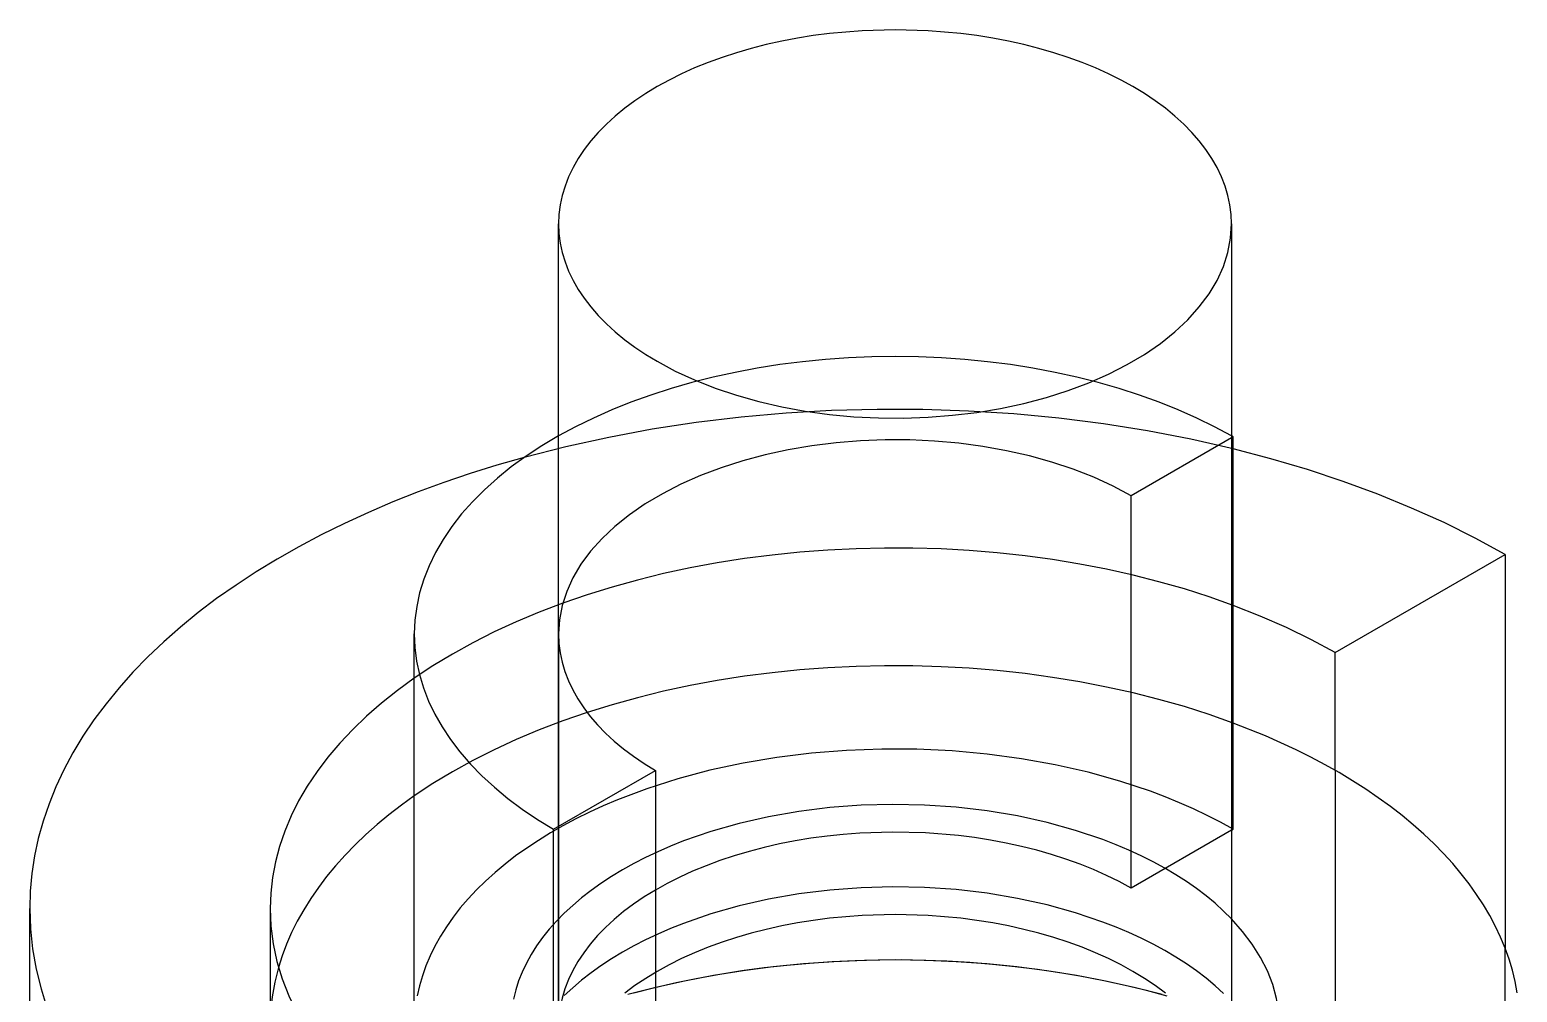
# Model space of a CAD drawing. Header units: metres. Extents: x -71 to 112, y -98 to 102.
# Drawn here: x -36 to 25.9, y 61.8 to 101.9 of the extents above; entities that cross this region are included whole.
import ezdxf

# ---------------------------------------------------------------- set-up
doc = ezdxf.new("R2010")
doc.units = ezdxf.units.M

msp = doc.modelspace()

# ---------------------------------------------------------------- linework, layer by layer
at = {"layer": 'HiddenOutline'}
for p, q in [((-14, 60.421), (-14, 76.751)), ((-14, 76.751), (-14, 56.991)), ((-26, 65.32), (-26, 0))]:
    msp.add_line(p, q, dxfattribs=at)
at = {"layer": 'HiddenSharp'}
for p, q in [((14, 84.915), (9.829, 82.507)), ((9.829, 66.177), (9.829, 82.507)), ((18.314, 71.076), (18.314, 37.518)), ((14, 68.585), (9.829, 66.177)), ((25.385, 44.928), (25.385, 63.666))]:
    msp.add_line(p, q, dxfattribs=at)
for points in [[(14, 84.997), (13.292, 85.379), (12.552, 85.74), (11.783, 86.081), (10.986, 86.4), (10.164, 86.695), (9.318, 86.968), (8.449, 87.217), (7.561, 87.441), (6.655, 87.64), (5.734, 87.813), (4.799, 87.96), (3.853, 88.081), (2.898, 88.176), (1.935, 88.243), (0.969, 88.284), (0, 88.298), (-0.969, 88.284), (-1.935, 88.243), (-2.898, 88.176), (-3.853, 88.081), (-4.799, 87.96), (-5.734, 87.813), (-6.655, 87.64), (-7.561, 87.441), (-8.449, 87.217), (-9.318, 86.968), (-10.164, 86.695), (-10.986, 86.4), (-11.783, 86.081), (-12.552, 85.74), (-13.292, 85.379), (-14, 84.997)], [(14.071, 84.451), (12.304, 84.853), (10.502, 85.2), (8.671, 85.492), (6.815, 85.728), (4.941, 85.908), (3.053, 86.029), (1.156, 86.094), (-0.743, 86.1), (-2.641, 86.048), (-4.531, 85.939), (-6.409, 85.772), (-8.269, 85.549), (-10.106, 85.269), (-11.914, 84.933), (-13.69, 84.543), (-15.427, 84.099)], [(14.071, 77.942), (13.067, 78.297), (12.036, 78.626), (10.98, 78.927), (9.901, 79.2), (8.802, 79.444), (7.686, 79.66), (6.553, 79.846), (5.407, 80.003), (4.25, 80.129), (3.084, 80.225), (1.912, 80.29), (0.736, 80.325), (-0.442, 80.329), (-1.619, 80.302), (-2.792, 80.244), (-3.96, 80.156), (-5.119, 80.037), (-6.268, 79.888), (-7.404, 79.709), (-8.525, 79.501), (-9.629, 79.264), (-10.712, 78.997), (-11.774, 78.703), (-12.812, 78.382), (-13.823, 78.034), (-14.806, 77.659), (-15.759, 77.259), (-16.679, 76.835), (-17.565, 76.387), (-18.415, 75.917), (-19.227, 75.424), (-20, 74.911)], [(14.071, 73.043), (13.067, 73.398), (12.036, 73.727), (10.98, 74.028), (9.901, 74.301), (8.802, 74.545), (7.686, 74.761), (6.553, 74.947), (5.407, 75.104), (4.25, 75.23), (3.084, 75.326), (1.912, 75.391), (0.736, 75.426), (-0.442, 75.43), (-1.619, 75.403), (-2.792, 75.345), (-3.96, 75.257), (-5.119, 75.138), (-6.268, 74.989), (-7.404, 74.81), (-8.525, 74.602), (-9.629, 74.365), (-10.712, 74.099), (-11.774, 73.804), (-12.812, 73.483), (-13.823, 73.135), (-14.806, 72.76), (-15.759, 72.36), (-16.679, 71.936), (-17.565, 71.488), (-18.415, 71.018), (-19.227, 70.525), (-20, 70.012)], [(14.071, 68.626), (13.54, 68.919), (12.99, 69.201), (12.423, 69.47), (11.839, 69.728), (11.238, 69.972), (10.623, 70.204), (9.351, 70.628), (8.028, 70.997), (6.661, 71.308), (5.259, 71.561), (3.828, 71.754), (2.377, 71.886), (0.913, 71.956), (-0.556, 71.963), (-2.023, 71.909), (-3.478, 71.792), (-4.914, 71.614), (-6.324, 71.375), (-7.7, 71.078), (-9.034, 70.723), (-10.32, 70.312), (-11.549, 69.848), (-12.141, 69.597), (-12.717, 69.333), (-13.275, 69.057), (-13.816, 68.77), (-14.338, 68.471), (-14.84, 68.162), (-15.322, 67.842), (-15.784, 67.512), (-16.225, 67.173), (-16.643, 66.824), (-17.039, 66.467), (-17.413, 66.101), (-17.762, 65.728), (-18.088, 65.348), (-18.389, 64.961), (-18.665, 64.568), (-18.917, 64.169), (-19.142, 63.766), (-19.342, 63.358), (-19.516, 62.945), (-19.664, 62.53), (-19.784, 62.111), (-19.879, 61.691)], [(14, 64.893), (13.669, 65.222), (13.315, 65.543), (12.938, 65.855), (12.54, 66.158), (12.12, 66.451), (11.68, 66.734), (11.219, 67.007), (10.74, 67.268), (10.243, 67.517), (9.728, 67.755), (9.196, 67.98), (8.649, 68.192), (7.513, 68.577), (6.325, 68.906), (5.094, 69.178), (3.828, 69.39), (2.537, 69.541), (1.228, 69.631), (-0.089, 69.658), (-1.405, 69.623), (-2.712, 69.525), (-4, 69.365), (-5.261, 69.145), (-6.487, 68.865), (-7.668, 68.528), (-8.798, 68.136), (-9.341, 67.921), (-9.868, 67.692), (-10.378, 67.452), (-10.871, 67.199), (-11.345, 66.935), (-11.8, 66.659), (-12.235, 66.374), (-12.649, 66.078), (-13.042, 65.772), (-13.412, 65.457), (-13.76, 65.134), (-14.085, 64.803), (-14.385, 64.465), (-14.662, 64.119), (-14.913, 63.767), (-15.139, 63.41), (-15.339, 63.048), (-15.514, 62.681), (-15.662, 62.31), (-15.783, 61.936), (-15.878, 61.559)], [(13.669, 61.793), (13.315, 62.114), (12.938, 62.426), (12.54, 62.729), (12.12, 63.022), (11.68, 63.305), (11.219, 63.577), (10.74, 63.839), (10.243, 64.088), (9.728, 64.326), (9.196, 64.551), (8.649, 64.763), (7.513, 65.147), (6.325, 65.477), (5.094, 65.748), (3.828, 65.961), (2.537, 66.112), (1.228, 66.202), (-0.089, 66.229), (-1.405, 66.193), (-2.712, 66.095), (-4, 65.936), (-5.261, 65.715), (-6.487, 65.436), (-7.668, 65.099), (-8.798, 64.707), (-9.341, 64.491), (-9.868, 64.263), (-10.378, 64.022), (-10.871, 63.77), (-11.345, 63.505), (-11.8, 63.23), (-12.235, 62.944), (-12.649, 62.648), (-13.042, 62.343), (-13.412, 62.028), (-13.76, 61.705)], [(-9.97, 66.095), (-10.436, 65.809), (-10.877, 65.509), (-11.293, 65.198), (-11.682, 64.875), (-12.043, 64.542), (-12.376, 64.199), (-12.68, 63.847), (-12.953, 63.487), (-13.196, 63.12), (-13.408, 62.746), (-13.588, 62.367), (-13.736, 61.983), (-13.851, 61.596), (-13.934, 61.206), (-13.983, 60.814), (-14, 60.421)], [(11.245, 61.806), (10.822, 62.119), (10.373, 62.42), (9.899, 62.707), (9.402, 62.98), (8.882, 63.24), (8.34, 63.484), (7.778, 63.712), (7.197, 63.924), (6.6, 64.12), (5.986, 64.298), (5.358, 64.459), (4.716, 64.602), (4.064, 64.726), (3.402, 64.832), (2.731, 64.919), (1.372, 65.035), (0, 65.074), (-1.372, 65.035), (-2.731, 64.919), (-3.402, 64.832), (-4.064, 64.726), (-4.716, 64.602), (-5.358, 64.459), (-5.986, 64.298), (-6.6, 64.12), (-7.197, 63.924), (-7.778, 63.712), (-8.34, 63.484), (-8.882, 63.24), (-9.402, 62.98), (-9.899, 62.707), (-10.373, 62.42), (-10.822, 62.119), (-11.245, 61.806)], [(11.116, 61.743), (9.95, 62.042), (8.759, 62.307), (7.547, 62.538), (6.317, 62.735), (5.072, 62.896), (3.815, 63.022), (2.548, 63.112), (1.276, 63.166), (0, 63.184), (-1.276, 63.166), (-2.548, 63.112), (-3.815, 63.022), (-5.072, 62.896), (-6.317, 62.735), (-7.547, 62.538), (-8.759, 62.307), (-9.95, 62.042), (-11.116, 61.743)], [(11.327, 61.685), (10.459, 61.916), (9.577, 62.129), (8.683, 62.323), (7.776, 62.497), (6.859, 62.653), (5.933, 62.788), (4.999, 62.904), (4.058, 63), (3.111, 63.077), (2.161, 63.132), (1.207, 63.168), (0.252, 63.184), (-0.704, 63.179), (-1.658, 63.154), (-2.611, 63.109), (-3.559, 63.043), (-4.503, 62.958), (-5.441, 62.852), (-6.372, 62.727), (-7.294, 62.582), (-8.206, 62.417), (-9.107, 62.233), (-9.996, 62.031), (-10.871, 61.809)], [(-25.652, 62.87), (-25.804, 62.261), (-25.913, 61.65), (-25.978, 61.036), (-26, 60.421)]]:
    msp.add_lwpolyline(points, dxfattribs=at)
at = {"layer": 'VisibleOutline'}
for p, q in [((-14, 76.751), (-14, 93.815)), ((14, 93.815), (14, 56.991)), ((-20, 60.421), (-20, 76.751)), ((-36, 16.33), (-36, 65.32))]:
    msp.add_line(p, q, dxfattribs=at)
at = {"layer": 'VisibleSharp'}
for p, q in [((14.071, 84.956), (14, 84.915)), ((14.071, 68.626), (14.071, 84.956)), ((18.314, 75.975), (25.385, 80.057)), ((25.385, 80.057), (25.385, 63.666)), ((18.314, 71.076), (18.314, 75.975)), ((-14.213, 68.627), (-9.97, 71.076)), ((-9.97, 71.076), (-9.97, 54.746)), ((-14.213, 52.297), (-14.213, 68.627)), ((14, 68.585), (14.071, 68.626))]:
    msp.add_line(p, q, dxfattribs=at)
for points in [[(14, 93.815), (13.983, 94.212), (13.933, 94.608), (13.848, 95.001), (13.731, 95.392), (13.58, 95.779), (13.397, 96.162), (13.182, 96.539), (12.934, 96.909), (12.656, 97.271), (12.347, 97.626), (12.008, 97.971), (11.641, 98.306), (11.245, 98.63), (10.822, 98.943), (10.373, 99.244), (9.899, 99.531), (9.402, 99.804), (8.882, 100.064), (8.34, 100.308), (7.778, 100.536), (7.197, 100.748), (6.6, 100.944), (5.986, 101.122), (5.358, 101.283), (4.716, 101.426), (4.064, 101.55), (3.402, 101.656), (2.731, 101.743), (1.372, 101.859), (0, 101.898), (-1.372, 101.859), (-2.731, 101.743), (-3.402, 101.656), (-4.064, 101.55), (-4.716, 101.426), (-5.358, 101.283), (-5.986, 101.122), (-6.6, 100.944), (-7.197, 100.748), (-7.778, 100.536), (-8.34, 100.308), (-8.882, 100.064), (-9.402, 99.804), (-9.899, 99.531), (-10.373, 99.244), (-10.822, 98.943), (-11.245, 98.63), (-11.641, 98.306), (-12.008, 97.971), (-12.347, 97.626), (-12.656, 97.271), (-12.934, 96.909), (-13.182, 96.539), (-13.397, 96.162), (-13.58, 95.779), (-13.731, 95.392), (-13.848, 95.001), (-13.933, 94.608), (-13.983, 94.212), (-14, 93.815)], [(-14, 93.815), (-13.983, 93.419), (-13.933, 93.023), (-13.848, 92.629), (-13.731, 92.239), (-13.58, 91.851), (-13.397, 91.469), (-13.182, 91.092), (-12.934, 90.722), (-12.656, 90.36), (-12.347, 90.005), (-12.008, 89.66), (-11.641, 89.325), (-11.245, 89), (-10.822, 88.688), (-10.373, 88.387), (-9.899, 88.1)], [(-9.899, 88.1), (-9.144, 87.695), (-8.34, 87.323), (-7.49, 86.987), (-6.6, 86.687), (-5.673, 86.426), (-4.716, 86.205), (-3.734, 86.025), (-2.731, 85.888), (-1.714, 85.793), (-0.687, 85.742), (0.344, 85.735), (1.372, 85.771), (2.393, 85.852), (3.402, 85.975), (4.392, 86.141), (5.358, 86.348), (6.295, 86.596), (7.197, 86.883), (8.061, 87.207), (8.882, 87.567), (9.654, 87.961), (10.373, 88.387), (11.037, 88.843), (11.641, 89.325), (12.181, 89.831), (12.656, 90.36), (13.062, 90.906), (13.397, 91.469), (13.66, 92.044), (13.848, 92.629), (13.962, 93.221), (14, 93.815)], [(-14, 84.997), (-14.692, 84.585), (-15.349, 84.154), (-15.967, 83.704), (-16.546, 83.238), (-17.083, 82.755), (-17.579, 82.257), (-18.031, 81.746), (-18.439, 81.223), (-18.801, 80.688), (-19.117, 80.144), (-19.385, 79.591), (-19.606, 79.032), (-19.778, 78.466), (-19.901, 77.897), (-19.975, 77.324), (-20, 76.751)], [(9.829, 82.507), (9.071, 82.908), (8.264, 83.275), (7.413, 83.607), (6.522, 83.903), (5.596, 84.16), (4.64, 84.377), (3.659, 84.553), (2.658, 84.687), (1.642, 84.778), (0.618, 84.826), (-0.409, 84.83), (-1.434, 84.791), (-2.452, 84.709), (-3.456, 84.583), (-4.442, 84.416), (-5.404, 84.207), (-6.336, 83.958), (-7.235, 83.671), (-8.094, 83.346), (-8.91, 82.985), (-9.678, 82.591), (-10.394, 82.165), (-11.054, 81.711), (-11.654, 81.229), (-12.192, 80.724), (-12.664, 80.197), (-13.068, 79.651), (-13.401, 79.09), (-13.662, 78.516), (-13.849, 77.933), (-13.962, 77.343), (-14, 76.751)], [(14.071, 84.956), (14, 84.997)], [(25.385, 80.057), (24.141, 80.739), (22.842, 81.385), (21.491, 81.994), (20.092, 82.566), (18.647, 83.099), (17.159, 83.591), (15.633, 84.042), (14.071, 84.451)], [(-15.427, 84.099), (-16.564, 83.774), (-17.68, 83.425), (-18.774, 83.054), (-19.845, 82.661), (-20.891, 82.247), (-21.911, 81.811), (-22.904, 81.355), (-23.869, 80.879), (-24.804, 80.384), (-25.708, 79.87), (-26.58, 79.338), (-27.419, 78.788), (-28.224, 78.222), (-28.994, 77.64), (-29.728, 77.042), (-30.425, 76.43), (-31.084, 75.804), (-31.705, 75.165), (-32.286, 74.514), (-32.827, 73.851), (-33.328, 73.178), (-33.787, 72.495), (-34.204, 71.803), (-34.578, 71.103), (-34.91, 70.396), (-35.198, 69.683), (-35.442, 68.964), (-35.643, 68.24), (-35.799, 67.513), (-35.911, 66.784), (-35.978, 66.052), (-36, 65.32)], [(18.314, 75.975), (17.322, 76.514), (16.282, 77.023), (15.197, 77.499), (14.071, 77.942)], [(-20, 76.751), (-19.976, 76.188), (-19.905, 75.626), (-19.786, 75.067), (-19.621, 74.512), (-19.408, 73.962), (-19.15, 73.419), (-18.846, 72.884), (-18.497, 72.359), (-18.104, 71.843), (-17.668, 71.339), (-17.19, 70.848), (-16.671, 70.372), (-16.112, 69.91), (-15.516, 69.464), (-14.882, 69.036), (-14.213, 68.627)], [(-14, 76.751), (-13.983, 76.358), (-13.934, 75.966), (-13.851, 75.575), (-13.736, 75.188), (-13.588, 74.804), (-13.408, 74.425), (-13.196, 74.051), (-12.953, 73.684), (-12.68, 73.324), (-12.376, 72.972), (-12.043, 72.629), (-11.682, 72.296), (-11.293, 71.973), (-10.877, 71.662), (-10.436, 71.363), (-9.97, 71.076)], [(-20, 74.911), (-20.701, 74.402), (-21.363, 73.876), (-21.984, 73.334), (-22.565, 72.777), (-23.103, 72.206), (-23.598, 71.621), (-24.049, 71.025), (-24.454, 70.419), (-24.814, 69.803), (-25.127, 69.178), (-25.392, 68.546), (-25.611, 67.908), (-25.781, 67.265), (-25.902, 66.619), (-25.976, 65.97), (-26, 65.32)], [(25.886, 61.824), (25.798, 62.29), (25.684, 62.754), (25.545, 63.216), (25.382, 63.675), (25.193, 64.131), (24.981, 64.583), (24.743, 65.031), (24.482, 65.475), (24.197, 65.913), (23.888, 66.347), (23.556, 66.774), (23.201, 67.196), (22.824, 67.61), (22.424, 68.018), (22.002, 68.419), (21.559, 68.811), (21.095, 69.196), (20.611, 69.571), (20.106, 69.938), (19.582, 70.296), (19.038, 70.644), (18.476, 70.982), (17.896, 71.31), (17.299, 71.627), (16.685, 71.933), (15.408, 72.512), (14.071, 73.043)], [(-20, 70.012), (-20.538, 69.625), (-21.055, 69.228), (-21.548, 68.821), (-22.017, 68.405), (-22.462, 67.98), (-22.883, 67.547), (-23.279, 67.107), (-23.649, 66.658), (-23.993, 66.203), (-24.311, 65.742), (-24.603, 65.275), (-24.868, 64.803), (-25.105, 64.325), (-25.315, 63.844), (-25.497, 63.359), (-25.652, 62.87)], [(9.829, 66.177), (9.327, 66.448), (8.804, 66.705), (8.259, 66.947), (7.695, 67.173), (7.111, 67.383), (6.511, 67.576), (5.895, 67.752), (5.265, 67.91), (4.622, 68.05), (3.968, 68.172), (3.305, 68.275), (2.633, 68.359), (1.273, 68.47), (-0.1, 68.503), (-1.472, 68.459), (-2.153, 68.407), (-2.829, 68.337), (-3.499, 68.247), (-4.16, 68.139), (-4.81, 68.012), (-5.45, 67.866), (-6.076, 67.703), (-6.688, 67.522), (-7.283, 67.324), (-7.861, 67.109), (-8.42, 66.878), (-8.959, 66.632), (-9.476, 66.371), (-9.97, 66.095)], [(-36, 65.32), (-35.971, 64.481), (-35.883, 63.643), (-35.736, 62.808), (-35.531, 61.977), (-35.269, 61.152), (-34.949, 60.333), (-34.572, 59.523), (-34.138, 58.722), (-33.649, 57.932), (-33.105, 57.153), (-32.507, 56.388), (-31.856, 55.638), (-31.153, 54.904), (-30.399, 54.186), (-29.596, 53.487), (-28.745, 52.806)], [(-26, 65.32), (-25.969, 64.587), (-25.876, 63.856), (-25.721, 63.128), (-25.505, 62.405), (-25.228, 61.69), (-24.891, 60.983), (-24.495, 60.286), (-24.04, 59.602), (-23.528, 58.931), (-22.959, 58.275), (-22.336, 57.637), (-21.66, 57.016), (-20.932, 56.415), (-20.154, 55.836), (-19.328, 55.279), (-18.455, 54.746)], [(16, 60.421), (15.968, 61.004), (15.872, 61.585), (15.714, 62.161), (15.492, 62.73), (15.209, 63.29), (14.864, 63.839), (14.461, 64.374), (14, 64.893)]]:
    msp.add_lwpolyline(points, dxfattribs=at)

doc.saveas('drawing.dxf')
